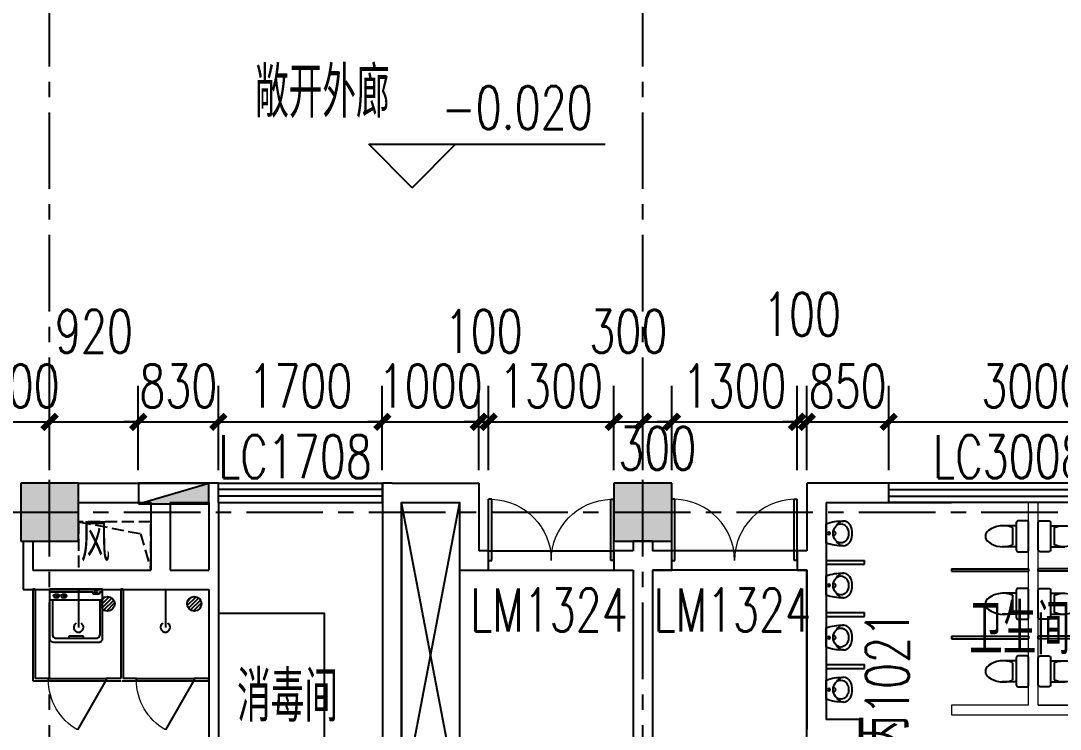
# Model space of a CAD drawing. Header units: millimetres. Extents: x -1048436 to -185795, y -983427 to 400387.
# Drawn here: x -711211 to -700435, y -494144 to -486801 of the extents above; entities that cross this region are included whole.
import ezdxf

# ---------------------------------------------------------------- set-up
doc = ezdxf.new("R2010")
doc.units = ezdxf.units.MM
doc.header["$LTSCALE"] = 500
doc.linetypes.add('DASH', pattern=[0.35, 0.25, -0.1])
doc.linetypes.add('一层轴网$0$CENTER', pattern=[50.8, 31.75, -6.35, 6.35, -6.35])
for name, color, linetype in [('COLUMN', 254, 'Continuous'), ('FUR', 55, 'Continuous'), ('P-消火栓-VPIPE', 1, 'Continuous'), ('PUB_DIM', 3, 'Continuous'), ('PUB_HATCH', 8, 'Continuous'), ('WINDOW', 4, 'Continuous'), ('WINDOW_TEXT', 7, 'Continuous'), ('一层轴网$0$建-轴线', 1, '一层轴网$0$CENTER'), ('建-墙', 254, 'Continuous'), ('建-墙-卫生间隔断', 220, 'Continuous'), ('建-文字', 4, 'Continuous'), ('建-洁具', 55, 'Continuous'), ('建-符号', 13, 'Continuous'), ('建-符号-门编号', 13, 'Continuous'), ('建-门', 8, 'Continuous'), ('建-门扇', 32, 'Continuous'), ('建筑-洞口', 3, 'Continuous'), ('景-平面-绿化填充', 56, 'Continuous')]:
    doc.layers.add(name, color=color, linetype=linetype)
doc.layers.add('建-墙体', color=8, linetype='Continuous', lineweight=13)
doc.layers.add('建-非打-01', color=6, linetype='Continuous', plot=False)
doc.styles.add('_TCH_DIM', font='SIMPLEX', dxfattribs={"bigfont": 'GBCBIG'})
doc.styles.add('_TCH_DIM_T3', font='SIMPLEX', dxfattribs={"width": 0.705882, "bigfont": 'GBCBIG'})
doc.styles.add('_TCH_WINDOW', font='SIMPLEX', dxfattribs={"height": 3.5, "bigfont": 'GBCBIG'})
doc.styles.add('XD2008', font='xd-hzs.shx', dxfattribs={"width": 0.7, "bigfont": 'xd-hztxt.shx'})
doc.styles.add('建初03-3F平面$0$A1-1标准层单元$0$DIM_FONT', font='SIMPLEX.shx', dxfattribs={"width": 0.8})
doc.styles.add('房间名称', font='xd-hzs.shx', dxfattribs={"width": 0.8, "bigfont": 'xd-hztxt.shx'})
doc.dimstyles.new('_TCH_ARCH&&150', dxfattribs={"dimtxt": 446.25, "dimasz": 150, "dimexe": 375, "dimexo": 450, "dimgap": 150, "dimtad": 1, "dimdec": 0, "dimzin": 0, "dimdsep": 46, "dimtxsty": '_TCH_DIM_T3', "dimblk": 'ARCHTICK', "dimcen": 0.09, "dimclrt": 7, "dimazin": 2, "dimtfac": 1, "dimtdec": 0, "dimtix": 1, "dimtmove": 2, "dimatfit": 3, "dimldrblk": 'ARCHTICK', "dimfxl": 1, "dimtolj": 1, "dimtzin": 0, "dimarcsym": 0})

# ---------------------------------------------------------------- blocks, each defined once
blk = doc.blocks.new('fdhgh')
at = {"layer": '景-平面-绿化填充'}
h = blk.add_hatch(dxfattribs=at)
h.set_pattern_fill('GRASS', color=256, scale=500, style=0)
h.set_pattern_definition([(90, (-26937.1, -803185.1), (-997.7955, 997.7955), [264.5807, -1731.0102]), (45, (-26937.1, -803185.1), (-997.7962, 997.7962), [264.5807, -1146.5161]), (135, (-26937.1, -803185.1), (-997.7962, -997.7962), [264.5807, -1146.5161])])
edge = h.paths.add_edge_path()
edge.add_line((-1391918, -533384), (-1391918, -500074))
edge.add_line((-1391918, -500074), (-1392920, -492192))
edge.add_line((-1392920, -492192), (-1460021, -492192))
edge.add_line((-1460021, -492192), (-1460021, -494283))
edge.add_arc((-1458021, -494283), 2000, 180, 270)
edge.add_line((-1458021, -496283), (-1434821, -496283))
edge.add_line((-1434821, -496283), (-1434821, -501283))
edge.add_line((-1434821, -501283), (-1452821, -501283))
edge.add_line((-1452821, -501283), (-1452821, -499283))
edge.add_line((-1452821, -499283), (-1458021, -499283))
edge.add_arc((-1458021, -501283), 2000, 90, 180)
edge.add_line((-1460021, -501283), (-1460021, -502283))
edge.add_line((-1460021, -502283), (-1406458, -502283))
edge.add_line((-1406458, -502283), (-1405476, -509988))
edge.add_line((-1405476, -509988), (-1405271, -509962))
edge.add_arc((-1405406, -508971), 1000, 277.7235, 360)
edge.add_line((-1404406, -508971), (-1404666, -506861))
edge.add_line((-1404666, -506861), (-1395440, -505688))
edge.add_line((-1395440, -505688), (-1393762, -518881))
edge.add_line((-1393762, -518881), (-1399615, -519626))
edge.add_arc((-1399489, -520618), 1000, 97.2475, 187.2475)
edge.add_line((-1400481, -520744), (-1400418, -521240))
edge.add_line((-1400418, -521240), (-1393573, -520369))
edge.add_line((-1393573, -520369), (-1391918, -533384))
edge = h.paths.add_edge_path()
edge.add_line((-1460644, -592730), (-1436235, -592730))
edge.add_line((-1436235, -592730), (-1436235, -590271))
edge.add_line((-1436235, -590271), (-1440973, -590271))
edge.add_line((-1440973, -590271), (-1440973, -582660))
edge.add_line((-1440973, -582660), (-1449771, -582659))
edge.add_line((-1449771, -582659), (-1449771, -583259))
edge.add_line((-1449771, -583259), (-1463873, -583259))
edge.add_line((-1463873, -583259), (-1463873, -584960))
edge.add_line((-1463873, -584960), (-1474580, -584960))
edge.add_line((-1474580, -584960), (-1476321, -583426))
edge.add_line((-1476321, -583426), (-1476321, -574192))
edge.add_line((-1476321, -574192), (-1481371, -574192))
edge.add_line((-1481371, -574192), (-1481371, -577350))
edge.add_arc((-1472371, -577350), 9000, 180, 247.0886)
edge.add_line((-1475875, -585640), (-1464599, -590406))
edge.add_arc((-1467358, -599627), 9626, 45.7713, 73.3481, ccw=False)
blk = doc.blocks.new('一层轴网')
at = {"layer": '一层轴网$0$建-轴线', "ltscale": 0.05}
blk.add_line((-2500, 13200), (77110, 13200), dxfattribs=at)
for points in [[(42450, -2500), (42450, 29500)], [(48600, -2500), (48600, 29500)]]:
    blk.add_lwpolyline(points, dxfattribs=at)
blk = doc.blocks.new('_LV10')
blk.add_line((0, -37), (0, -432))
blk.add_arc((0, -432), 50, 121.0332, 58.9668)
blk = doc.blocks.new('sdgfgd')
at = {"layer": '建筑-洞口', "linetype": 'DASH'}
for points in [[(-710613, -491994), (-710613, -492494), (-709863, -492494), (-709863, -491994), (-710613, -491994)], [(-710612, -491994), (-709971, -492117), (-709863, -492494)]]:
    blk.add_lwpolyline(points, dxfattribs=at)
blk = doc.blocks.new('建初03-3F平面$0$坐便')
at = {"layer": '建-洁具'}
for p, q in [((-200, 170), (-430, 170)), ((-200, 220), (-200, -220)), ((-30, 250), (-170, 250)), ((0, -220), (0, 220)), ((-260, 140), (-260, -140)), ((-200, -170), (-430, -170)), ((-170, -250), (-30, -250))]:
    blk.add_line(p, q, dxfattribs=at)
for centre, radius, start, end in [((-413, -227), 398, 67.4505, 126.6381), ((-170, 220), 30, 90, 180), ((-30, 220), 30, 0, 90), ((-590, 0), 110, 123.4509, 236.5491), ((-413, 227), 398, 233.3619, 292.5495), ((-170, -220), 30, 180, 270), ((-30, -220), 30, 270, 0)]:
    blk.add_arc(centre, radius, start, end, dxfattribs=at)
at = {"layer": '建-洁具', "style": '建初03-3F平面$0$A1-1标准层单元$0$DIM_FONT', "text_generation_flag": 4, "width": 0.8, "flags": 9}
for tag in ['YSIZE', 'XSIZE']:
    blk.add_attdef(tag, (0, 0), '', height=0.5, rotation=270, dxfattribs=at)
blk = doc.blocks.new('小便池')
at = {"layer": '建-洁具'}
blk.add_line((0, -125), (0, 125), dxfattribs=at)
blk.add_circle((-37, 0), 15, dxfattribs=at)
for centre, radius, start, end in [((-197, -404), 564, 69.5187, 92.7869), ((-91, 0), 30, 95.7585, 264.2415), ((-197, 404), 564, 267.2131, 290.4813)]:
    blk.add_arc(centre, radius, start, end, dxfattribs=at)
at = {"layer": '建-洁具', "extrusion": (3.76771e-27, 3.22175e-17, -1)}
for centre, major_axis, ratio, start_param, end_param in [((-225, 0), (0, -160), 0.719619, -0.870503, 4.012096), ((-192, 0), (0, 123), 0.820256, 4.712389, 10.995574)]:
    blk.add_ellipse(centre, major_axis=major_axis, ratio=ratio, start_param=start_param, end_param=end_param, dxfattribs=at)
blk = doc.blocks.new('$lvtry$00000173')
at = {"color": 0}
for p, q in [((-11, -125), (-16, -50)), ((12, -125), (16, -50)), ((2, -177), (2, -260)), ((-35, -219), (40, -219))]:
    blk.add_line(p, q, dxfattribs=at)
for centre, radius in [((-69, -62), 20.6), ((-69, -62), 15.6), ((0, -50), 15.8), ((72, -62), 20.6), ((72, -62), 15.6), ((2, -219), 23.4)]:
    blk.add_circle(centre, radius, dxfattribs=at)
blk.add_arc((1, -117), 13.9, 215.486, 324.514, dxfattribs=at)
blk.add_ellipse((2, -219), major_axis=(-259, 0), ratio=0.848663, dxfattribs=at)
for start_param, end_param in [(4.764585, 5.931457), (3.493317, 4.671733)]:
    blk.add_ellipse((2, -215), major_axis=(-259, 0), ratio=0.459125, start_param=start_param, end_param=end_param, dxfattribs=at)
for points, knots in [([(-247, -219, 0), (-247, -226, 0), (-247, -233, 0), (-245, -253, 0), (-242, -264, 0), (-234, -288, 0), (-229, -299, 0), (-216, -321, 0), (-209, -331, 0), (-192, -351, 0), (-183, -360, 0), (-162, -377, 0), (-151, -385, 0), (-127, -399, 0), (-115, -405, 0), (-88, -415, 0), (-75, -419, 0), (-47, -425, 0), (-32, -427, 0), (-4, -429, 0), (11, -429, 0), (40, -426, 0), (54, -424, 0), (82, -418, 0), (96, -413, 0), (122, -403, 0), (134, -397, 0), (158, -383, 0), (169, -375, 0), (189, -357, 0), (198, -348, 0), (215, -328, 0), (222, -318, 0), (234, -296, 0), (239, -284, 0), (246, -261, 0), (248, -249, 0), (251, -225, 0), (251, -213, 0), (249, -189, 0), (246, -177, 0), (239, -154, 0), (234, -143, 0), (222, -121, 0), (215, -110, 0), (199, -90, 0), (190, -81, 0), (170, -63, 0), (159, -55, 0), (135, -41, 0), (123, -35, 0), (97, -24, 0), (83, -20, 0), (55, -13, 0), (41, -11, 0), (12, -9, 0), (-3, -9, 0), (-31, -10, 0), (-46, -12, 0), (-74, -18, 0), (-87, -22, 0), (-114, -32, 0), (-126, -38, 0), (-150, -52, 0), (-162, -60, 0), (-182, -77, 0), (-192, -86, 0), (-209, -106, 0), (-216, -116, 0), (-228, -138, 0), (-234, -149, 0), (-242, -172, 0), (-244, -184, 0), (-247, -204, 0), (-247, -211, 0), (-247, -219, 0)], [0, 0, 0, 0, 0.105369, 0.105369, 0.278747, 0.278747, 0.452125, 0.452125, 0.625504, 0.625504, 0.798882, 0.798882, 0.97226, 0.97226, 1.145639, 1.145639, 1.319017, 1.319017, 1.492395, 1.492395, 1.665774, 1.665774, 1.839152, 1.839152, 2.01253, 2.01253, 2.185909, 2.185909, 2.359287, 2.359287, 2.532665, 2.532665, 2.706044, 2.706044, 2.879422, 2.879422, 3.0528, 3.0528, 3.226179, 3.226179, 3.399557, 3.399557, 3.572935, 3.572935, 3.746313, 3.746313, 3.919692, 3.919692, 4.09307, 4.09307, 4.266448, 4.266448, 4.439827, 4.439827, 4.613205, 4.613205, 4.786583, 4.786583, 4.959962, 4.959962, 5.13334, 5.13334, 5.306718, 5.306718, 5.480097, 5.480097, 5.653475, 5.653475, 5.826853, 5.826853, 6.000232, 6.000232, 6.17361, 6.17361, 6.283185, 6.283185, 6.283185, 6.283185]), ([(-184, -131, 0), (-185, -133, 0), (-186, -135, 0), (-191, -143, 0), (-195, -149, 0), (-201, -161, 0), (-203, -168, 0), (-207, -180, 0), (-209, -187, 0), (-211, -199, 0), (-212, -205, 0), (-212, -214, 0), (-212, -216, 0), (-212, -219, 0), (-212, -225, 0), (-212, -232, 0), (-210, -246, 0), (-208, -254, 0), (-204, -266, 0), (-202, -272, 0), (-198, -281, 0), (-196, -286, 0), (-189, -298, 0), (-185, -304, 0), (-176, -316, 0), (-171, -322, 0), (-161, -332, 0), (-156, -337, 0), (-143, -347, 0), (-135, -353, 0), (-121, -362, 0), (-116, -365, 0), (-105, -370, 0), (-100, -373, 0), (-88, -378, 0), (-82, -380, 0), (-69, -384, 0), (-63, -386, 0), (-47, -389, 0), (-38, -391, 0), (-21, -393, 0), (-12, -393, 0), (7, -394, 0), (16, -393, 0), (34, -392, 0), (43, -390, 0), (59, -387, 0), (67, -385, 0), (83, -380, 0), (91, -378, 0), (106, -372, 0), (113, -368, 0), (127, -361, 0), (133, -357, 0), (146, -348, 0), (152, -343, 0), (163, -333, 0), (169, -328, 0), (178, -317, 0), (183, -312, 0), (190, -301, 0), (194, -296, 0), (200, -284, 0), (204, -277, 0), (209, -264, 0), (210, -258, 0), (213, -246, 0), (214, -241, 0), (216, -227, 0), (216, -219, 0), (215, -206, 0), (214, -200, 0), (213, -189, 0), (211, -183, 0), (206, -167, 0), (202, -156, 0), (193, -141, 0), (190, -136, 0), (187, -131, 0)], [5.740897, 5.740897, 5.740897, 5.740897, 5.780874, 5.780874, 5.896829, 5.896829, 6.012784, 6.012784, 6.128739, 6.128739, 6.240697, 6.240697, 6.283185, 6.283185, 6.283185, 6.399826, 6.399826, 6.5409, 6.5409, 6.634, 6.634, 6.7271, 6.7271, 6.852188, 6.852188, 6.977276, 6.977276, 7.077377, 7.077377, 7.229977, 7.229977, 7.317389, 7.317389, 7.404801, 7.404801, 7.497094, 7.497094, 7.589386, 7.589386, 7.712334, 7.712334, 7.835281, 7.835281, 7.958228, 7.958228, 8.081175, 8.081175, 8.194983, 8.194983, 8.30879, 8.30879, 8.422598, 8.422598, 8.537599, 8.537599, 8.6526, 8.6526, 8.767602, 8.767602, 8.884432, 8.884432, 8.982435, 8.982435, 9.119467, 9.119467, 9.224191, 9.224191, 9.328914, 9.328914, 9.470087, 9.470087, 9.571187, 9.571187, 9.672288, 9.672288, 9.874489, 9.874489, 9.967059, 9.967059, 9.967059, 9.967059])]:
    blk.add_open_spline(points, degree=3, knots=knots, dxfattribs=at)
for p in [(1, -50), (2, -219)]:
    blk.add_point(p, dxfattribs=at)
blk = doc.blocks.new('$lvtry$00000191')
at = {"color": 0}
blk.add_wipeout([(300, -500), (300, 0), (-300, 0), (-300, -500)], dxfattribs=at)
for p, q in [((-250, -50), (-39, -219)), ((39, -219), (250, -50)), ((-250, -450), (-39, -281)), ((39, -281), (250, -450))]:
    blk.add_line(p, q, dxfattribs=at)
for points in [[(300, -500), (300, 0), (-300, 0), (-300, -500)], [(250, -450), (250, -50), (-250, -50), (-250, -450)]]:
    blk.add_lwpolyline(points, close=True, dxfattribs=at)
blk.add_circle((0, -250), 50, dxfattribs=at)
for p in [(0, -50), (0, -250)]:
    blk.add_point(p, dxfattribs=at)
blk = doc.blocks.new('$TCHSYS$APDOOR2D')
blk.add_line((0.5, 0), (0, 0.866))
at = {"lineweight": 13}
blk.add_arc((0.5, 0), 1, 120, 180, dxfattribs=at)
blk = doc.blocks.new('$plan$00003075')
at = {"layer": 'FUR'}
for p, q in [((275, 0), (-275, 0)), ((-275, 0), (-275, -511)), ((275, -511), (275, 0)), ((-275, -28), (175, -28)), ((-234, -73), (-234, -64)), ((-208, -59), (-208, -89)), ((-200, -65), (-208, -65)), ((-200, -89), (-208, -89)), ((-200, -59), (-200, -89)), ((-175, -73), (-175, -64)), ((-157, -73), (-157, -64)), ((-132, -59), (-132, -89)), ((-124, -65), (-132, -65)), ((-124, -89), (-132, -89)), ((-124, -59), (-124, -89)), ((-98, -73), (-98, -64)), ((175, -51), (175, -27)), ((241, -51), (175, -51)), ((241, -27), (241, -51)), ((241, -28), (275, -28)), ((275, -113), (-275, -113)), ((-245, -112), (-245, -476)), ((245, -112), (245, -476)), ((-213, -507), (213, -507)), ((77, -486), (-77, -486)), ((-77, -486), (-77, -507)), ((77, -507), (77, -486)), ((-235, -550), (235, -550))]:
    blk.add_line(p, q, dxfattribs=at)
for centre, major_axis, ratio, start_param, end_param in [((-204, -73), (29.4, 0), 0.475609, -1.428803, 4.570158), ((-230, -64), (3.33, 0), 0.977559, 2.248086, 3.141593), ((-204, -73), (34.5, 0), 0.559967, 0.610797, 2.52266), ((-178, -64), (-3.33, 0), 0.977559, 3.141593, 4.026652), ((-128, -73), (-29.4, 0), 0.475609, 1.71279, 7.71175), ((-154, -64), (3.33, 0), 0.977559, 2.248086, 3.141593), ((-128, -73), (-34.5, 0), 0.559967, 3.752389, 5.664253), ((-102, -64), (-3.33, 0), 0.977559, 3.141593, 4.026652), ((206, -27), (-13.9, 0), 0.977559, 3.141593, 9.424778), ((-235, -511), (-39.9, 0), 0.977559, 0, 1.570796), ((-213, -476), (-31.9, 0), 0.977559, 0, 1.570796), ((213, -476), (31.9, 0), 0.977559, 4.712389, 6.283185), ((235, -511), (-39.9, 0), 0.977559, 1.570796, 3.141593)]:
    blk.add_ellipse(centre, major_axis=major_axis, ratio=ratio, start_param=start_param, end_param=end_param, dxfattribs=at)
blk = doc.blocks.new('A$C19C77722')
at = {"layer": '建-洁具'}
h = blk.add_hatch(dxfattribs=at)
h.set_pattern_fill('LINE', color=256, scale=30, angle=45)
h.set_pattern_definition([(45, (-30888.453, -11662.062), (-20.205576, 20.205576), [])])
edge = h.paths.add_edge_path()
edge.add_arc((4850, -1050), 75, 0, 360)
h = blk.add_hatch(dxfattribs=at)
h.set_pattern_fill('LINE', color=256, scale=30, angle=45)
h.set_pattern_definition([(45, (-29988.453, -11662.062), (-20.205576, 20.205576), [])])
edge = h.paths.add_edge_path()
edge.add_arc((5750, -1050), 75, 0, 360)
h = blk.add_hatch(dxfattribs=at)
h.set_pattern_fill('LINE', color=256, scale=30, angle=45)
h.set_pattern_definition([(45, (-35038.453, -14012.062), (-20.205576, 20.205576), [])])
edge = h.paths.add_edge_path()
edge.add_arc((700, -3400), 75, 0, 360)
at = {"layer": '建-墙-卫生间隔断'}
for p, q in [((1300, -687), (2100, -687)), ((1300, -687), (1300, -712)), ((1300, -712), (2100, -712)), ((2100, -687), (2100, -712)), ((3000, -687), (2200, -687)), ((2200, -712), (2200, -687)), ((3000, -712), (2200, -712)), ((3000, -712), (3000, -687)), ((4075, -900), (4075, -1850)), ((4100, -900), (4075, -900)), ((4100, -900), (4100, -1825)), ((4988, -900), (4988, -1825)), ((5013, -900), (4988, -900)), ((5013, -900), (5013, -1825)), ((1300, -1387), (2100, -1387)), ((1300, -1387), (1300, -1412)), ((2100, -1387), (2100, -1412)), ((3000, -1387), (2200, -1387)), ((2200, -1412), (2200, -1387)), ((3000, -1412), (3000, -1387)), ((1300, -1412), (2100, -1412)), ((3000, -1412), (2200, -1412)), ((4238, -1825), (4100, -1825)), ((4238, -1850), (4238, -1825)), ((4988, -1825), (4838, -1825)), ((4838, -1825), (4838, -1850)), ((5150, -1825), (5013, -1825)), ((5150, -1850), (5150, -1825)), ((5900, -1825), (5750, -1825)), ((5750, -1825), (5750, -1850)), ((5900, -1850), (5900, -1825)), ((4075, -1850), (4238, -1850)), ((4838, -1850), (4988, -1850)), ((5000, -1850), (5150, -1850)), ((5750, -1850), (5900, -1850))]:
    blk.add_line(p, q, dxfattribs=at)
at = {"layer": '建-墙体'}
for p, q in [((2100, -2100, 0), (2100, 0)), ((2200, -2100, 0), (2200, 0)), ((2100, -2100, 0), (1300, -2100, 0)), ((2100, -2100, 0), (1300, -2100, 0)), ((1300, -2100, 0), (1300, -2200, 0)), ((2200, -2100, 0), (3000, -2100, 0)), ((3000, -2100, 0), (2200, -2100, 0)), ((3000, -2200, 0), (3000, -2100, 0)), ((1300, -2200, 0), (3000, -2200, 0))]:
    blk.add_line(p, q, dxfattribs=at)
at = {"layer": '建-洁具'}
for p, q in [((0, -600, 0), (400, -600, 0)), ((0, -640, 0), (400, -640, 0)), ((400, -640, 0), (400, -600, 0)), ((0, -1140, 0), (400, -1140, 0)), ((0, -1180, 0), (400, -1180, 0)), ((400, -1180, 0), (400, -1140, 0)), ((0, -1680, 0), (400, -1680, 0)), ((0, -1720, 0), (400, -1720, 0)), ((400, -1720, 0), (400, -1680, 0)), ((4238, -1825), (4838, -1825)), ((5150, -1825), (5750, -1825)), ((4238, -1850), (4838, -1850)), ((5150, -1850), (5750, -1850)), ((1700, -3460), (1700, -3550)), ((2250, -3460), (2250, -3550)), ((2800, -3460), (2800, -3550)), ((3350, -3460), (3350, -3550)), ((3900, -3460), (3900, -3550)), ((4450, -3460), (4450, -3550))]:
    blk.add_line(p, q, dxfattribs=at)
for points in [[(8500, 0), (8500, -3150), (7900, -3150), (7900, 0), (8500, 0), (7900, -3150), (8500, -3150), (7900, 0)], [(7700, -3551), (7100, -3551), (7100, -1150), (6000, -1150)], [(1700, -3550), (1400, -3550), (1400, -3150), (4750, -3150), (4750, -3550), (4450, -3550)], [(1700, -3550), (1450, -3550), (1450, -3200), (4700, -3200), (4700, -3550), (4450, -3550)]]:
    blk.add_lwpolyline(points, dxfattribs=at)
for centre, radius in [((4850, -1050), 75), ((5750, -1050), 75), ((700, -3400), 75), ((1700, -3442), 17.5), ((2250, -3442), 17.5), ((2800, -3442), 17.5), ((3350, -3442), 17.5), ((3900, -3442), 17.5), ((4450, -3442), 17.5)]:
    blk.add_circle(centre, radius, dxfattribs=at)
blk.add_blockref('$plan$00003075', (4525, -899))
at = {"layer": '建-墙-卫生间隔断', "xscale": -600, "yscale": 600, "zscale": 25, "rotation": 180.0000000018679}
for p in [(4538, -1838), (5450, -1838)]:
    blk.add_blockref('$TCHSYS$APDOOR2D', p, dxfattribs=at)
at = {"layer": '建-洁具', "extrusion": (8.76526e-14, 2.98563e-12, -1), "xscale": 0.7999999999883585, "yscale": 0.7999999999883585, "zscale": -0.7999999999883585}
for p in [(0, -320), (0, -860), (0, -1400), (0, -1940)]:
    blk.add_blockref('小便池', p, dxfattribs=at)
at = {"layer": '建-洁具', "extrusion": (1.54743e-26, 2.95642e-12, -1), "xscale": -0.6400000000139698, "yscale": 0.6400000000139698, "zscale": -0.6400000000139698}
for p in [(-2100, -350, 0), (-2100, -1050, 0), (-2100, -1750, 0)]:
    blk.add_blockref('建初03-3F平面$0$坐便', p, dxfattribs=at)
at = {"layer": '建-洁具', "extrusion": (-1.54743e-26, 2.95642e-12, -1), "xscale": 0.6400000000139698, "yscale": 0.6400000000139698, "zscale": -0.6400000000139698}
for p in [(-2200, -350, 0), (-2200, -1050, 0), (-2200, -1750, 0)]:
    blk.add_blockref('建初03-3F平面$0$坐便', p, dxfattribs=at)
at = {"layer": '建-洁具'}
blk.add_blockref('_LV10', (5450, -863, 0), dxfattribs=at)
at = {"layer": '建-洁具', "xscale": -0.9999999999999999, "rotation": 270.0096483672342}
blk.add_blockref('$lvtry$00000173', (7680, -3002), dxfattribs=at)
at = {"layer": '建-洁具', "yscale": -1, "rotation": 359.9999999999999}
blk.add_blockref('$lvtry$00000191', (1100, -3550), dxfattribs=at)
blk = doc.blocks.new('PA-X单栓')
blk.add_line((-161.6, 56.7), (325, 200))
blk.add_lwpolyline([(-161.6, 56.7), (325, 56.7), (325, 200), (-161.6, 200)], close=True)
blk.add_solid([(325, 56.7), (325, 200), (-161.6, 56.7)])
blk = doc.blocks.new('消防栓')
at = {"layer": 'P-消火栓-VPIPE', "linetype": 'ByBlock', "xscale": 1.5, "yscale": 1.5, "zscale": 1.5, "rotation": 270}
blk.add_blockref('PA-X单栓', (-747463, -432860), dxfattribs=at)
blk = doc.blocks.new('asdff')
at = {"rotation": 90}
blk.add_blockref('消防栓', (-1142610, 255569), dxfattribs=at)
blk = doc.blocks.new('_ArchTick')
at = {"color": 0, "linetype": 'ByBlock', "const_width": 0.4}
blk.add_lwpolyline([(-0.5, -0.5), (0.5, 0.5)], dxfattribs=at)
blk = doc.blocks.new('*D1765')
at = {"layer": 'Defpoints', "color": 0, "transparency": 16777216}
for p in [(-710913, -490958), (-711513, -491909), (-710913, -491909)]:
    blk.add_point(p, dxfattribs=at)
at = {"layer": 'PUB_DIM', "color": 0, "lineweight": -2, "transparency": 16777216}
for p, q in [((-711513, -491459), (-711513, -490583)), ((-710913, -491459), (-710913, -490583)), ((-711513, -490958), (-711663, -490958)), ((-711513, -490958), (-710913, -490958)), ((-710913, -490958), (-710763, -490958))]:
    blk.add_line(p, q, dxfattribs=at)
at = {"layer": 'PUB_DIM', "color": 0, "lineweight": -2, "transparency": 16777216, "xscale": 150, "yscale": 150, "zscale": 150}
blk.add_blockref('_ArchTick', (-711513, -490958), dxfattribs=at)
at = {"layer": 'PUB_DIM', "color": 0, "lineweight": -2, "transparency": 16777216, "xscale": 150, "yscale": 150, "zscale": 150, "rotation": 180}
blk.add_blockref('_ArchTick', (-710913, -490958), dxfattribs=at)
at = {"layer": 'PUB_DIM', "color": 7, "transparency": 16777216, "insert": (-711213, -490585), "char_height": 446.2, "attachment_point": 5, "style": '_TCH_DIM_T3'}
blk.add_mtext('\\A1;600', dxfattribs=at)
blk = doc.blocks.new('*D1766')
at = {"layer": 'Defpoints', "color": 0, "transparency": 16777216}
for p in [(-709993, -490958), (-710913, -491909), (-709993, -491909)]:
    blk.add_point(p, dxfattribs=at)
at = {"layer": 'PUB_DIM', "color": 0, "lineweight": -2, "transparency": 16777216}
for p, q in [((-710913, -491459), (-710913, -490583)), ((-709993, -491459), (-709993, -490583)), ((-710913, -490958), (-709993, -490958))]:
    blk.add_line(p, q, dxfattribs=at)
at = {"layer": 'PUB_DIM', "color": 0, "lineweight": -2, "transparency": 16777216, "xscale": 150, "yscale": 150, "zscale": 150, "rotation": 180}
blk.add_blockref('_ArchTick', (-710913, -490958), dxfattribs=at)
at = {"layer": 'PUB_DIM', "color": 0, "lineweight": -2, "transparency": 16777216, "xscale": 150, "yscale": 150, "zscale": 150}
blk.add_blockref('_ArchTick', (-709993, -490958), dxfattribs=at)
at = {"layer": 'PUB_DIM', "color": 7, "transparency": 16777216, "insert": (-710453, -490021), "char_height": 446.2, "attachment_point": 5, "style": '_TCH_DIM_T3'}
blk.add_mtext('\\A1;920', dxfattribs=at)
blk = doc.blocks.new('*D1767')
at = {"layer": 'Defpoints', "color": 0, "transparency": 16777216}
for p in [(-709163, -490958), (-709993, -491909), (-709163, -491909)]:
    blk.add_point(p, dxfattribs=at)
at = {"layer": 'PUB_DIM', "color": 0, "lineweight": -2, "transparency": 16777216}
for p, q in [((-709993, -491459), (-709993, -490583)), ((-709163, -491459), (-709163, -490583)), ((-709993, -490958), (-710143, -490958)), ((-709993, -490958), (-709163, -490958)), ((-709163, -490958), (-709013, -490958))]:
    blk.add_line(p, q, dxfattribs=at)
at = {"layer": 'PUB_DIM', "color": 0, "lineweight": -2, "transparency": 16777216, "xscale": 150, "yscale": 150, "zscale": 150}
blk.add_blockref('_ArchTick', (-709993, -490958), dxfattribs=at)
at = {"layer": 'PUB_DIM', "color": 0, "lineweight": -2, "transparency": 16777216, "xscale": 150, "yscale": 150, "zscale": 150, "rotation": 180}
blk.add_blockref('_ArchTick', (-709163, -490958), dxfattribs=at)
at = {"layer": 'PUB_DIM', "color": 7, "transparency": 16777216, "insert": (-709578, -490585), "char_height": 446.2, "attachment_point": 5, "style": '_TCH_DIM_T3'}
blk.add_mtext('\\A1;830', dxfattribs=at)
blk = doc.blocks.new('*D1768')
at = {"layer": 'Defpoints', "color": 0, "transparency": 16777216}
for p in [(-707463, -490958), (-709163, -491909), (-707463, -491909)]:
    blk.add_point(p, dxfattribs=at)
at = {"layer": 'PUB_DIM', "color": 0, "lineweight": -2, "transparency": 16777216}
for p, q in [((-709163, -491459), (-709163, -490583)), ((-707463, -491459), (-707463, -490583)), ((-709163, -490958), (-707463, -490958))]:
    blk.add_line(p, q, dxfattribs=at)
at = {"layer": 'PUB_DIM', "color": 0, "lineweight": -2, "transparency": 16777216, "xscale": 150, "yscale": 150, "zscale": 150, "rotation": 180}
blk.add_blockref('_ArchTick', (-709163, -490958), dxfattribs=at)
at = {"layer": 'PUB_DIM', "color": 0, "lineweight": -2, "transparency": 16777216, "xscale": 150, "yscale": 150, "zscale": 150}
blk.add_blockref('_ArchTick', (-707463, -490958), dxfattribs=at)
at = {"layer": 'PUB_DIM', "color": 7, "transparency": 16777216, "insert": (-708313, -490585), "char_height": 446.2, "attachment_point": 5, "style": '_TCH_DIM_T3'}
blk.add_mtext('\\A1;1700', dxfattribs=at)
blk = doc.blocks.new('*D1769')
at = {"layer": 'Defpoints', "color": 0, "transparency": 16777216}
for p in [(-706463, -490958), (-707463, -491909), (-706463, -491909)]:
    blk.add_point(p, dxfattribs=at)
at = {"layer": 'PUB_DIM', "color": 0, "lineweight": -2, "transparency": 16777216}
for p, q in [((-707463, -491459), (-707463, -490583)), ((-706463, -491459), (-706463, -490583)), ((-707463, -490958), (-707613, -490958)), ((-707463, -490958), (-706463, -490958)), ((-706463, -490958), (-706313, -490958))]:
    blk.add_line(p, q, dxfattribs=at)
at = {"layer": 'PUB_DIM', "color": 0, "lineweight": -2, "transparency": 16777216, "xscale": 150, "yscale": 150, "zscale": 150}
blk.add_blockref('_ArchTick', (-707463, -490958), dxfattribs=at)
at = {"layer": 'PUB_DIM', "color": 0, "lineweight": -2, "transparency": 16777216, "xscale": 150, "yscale": 150, "zscale": 150, "rotation": 180}
blk.add_blockref('_ArchTick', (-706463, -490958), dxfattribs=at)
at = {"layer": 'PUB_DIM', "color": 7, "transparency": 16777216, "insert": (-706963, -490585), "char_height": 446.2, "attachment_point": 5, "style": '_TCH_DIM_T3'}
blk.add_mtext('\\A1;1000', dxfattribs=at)
blk = doc.blocks.new('*D1770')
at = {"layer": 'Defpoints', "color": 0, "transparency": 16777216}
for p in [(-706363, -490958), (-706463, -491909), (-706363, -491909)]:
    blk.add_point(p, dxfattribs=at)
at = {"layer": 'PUB_DIM', "color": 0, "lineweight": -2, "transparency": 16777216}
for p, q in [((-706463, -491459), (-706463, -490583)), ((-706363, -491459), (-706363, -490583)), ((-706463, -490958), (-706613, -490958)), ((-706463, -490958), (-706363, -490958)), ((-706363, -490958), (-706213, -490958))]:
    blk.add_line(p, q, dxfattribs=at)
at = {"layer": 'PUB_DIM', "color": 0, "lineweight": -2, "transparency": 16777216, "xscale": 150, "yscale": 150, "zscale": 150}
blk.add_blockref('_ArchTick', (-706463, -490958), dxfattribs=at)
at = {"layer": 'PUB_DIM', "color": 0, "lineweight": -2, "transparency": 16777216, "xscale": 150, "yscale": 150, "zscale": 150, "rotation": 180}
blk.add_blockref('_ArchTick', (-706363, -490958), dxfattribs=at)
at = {"layer": 'PUB_DIM', "color": 7, "transparency": 16777216, "insert": (-706413, -490021), "char_height": 446.2, "attachment_point": 5, "style": '_TCH_DIM_T3'}
blk.add_mtext('\\A1;100', dxfattribs=at)
blk = doc.blocks.new('*D1771')
at = {"layer": 'Defpoints', "color": 0, "transparency": 16777216}
for p in [(-705063, -490958), (-706363, -491909), (-705063, -491909)]:
    blk.add_point(p, dxfattribs=at)
at = {"layer": 'PUB_DIM', "color": 0, "lineweight": -2, "transparency": 16777216}
for p, q in [((-706363, -491459), (-706363, -490583)), ((-705063, -491459), (-705063, -490583)), ((-706363, -490958), (-706513, -490958)), ((-706363, -490958), (-705063, -490958)), ((-705063, -490958), (-704913, -490958))]:
    blk.add_line(p, q, dxfattribs=at)
at = {"layer": 'PUB_DIM', "color": 0, "lineweight": -2, "transparency": 16777216, "xscale": 150, "yscale": 150, "zscale": 150}
blk.add_blockref('_ArchTick', (-706363, -490958), dxfattribs=at)
at = {"layer": 'PUB_DIM', "color": 0, "lineweight": -2, "transparency": 16777216, "xscale": 150, "yscale": 150, "zscale": 150, "rotation": 180}
blk.add_blockref('_ArchTick', (-705063, -490958), dxfattribs=at)
at = {"layer": 'PUB_DIM', "color": 7, "transparency": 16777216, "insert": (-705713, -490585), "char_height": 446.2, "attachment_point": 5, "style": '_TCH_DIM_T3'}
blk.add_mtext('\\A1;1300', dxfattribs=at)
blk = doc.blocks.new('*D1772')
at = {"layer": 'Defpoints', "color": 0, "transparency": 16777216}
for p in [(-704763, -490958), (-705063, -491909), (-704763, -491909)]:
    blk.add_point(p, dxfattribs=at)
at = {"layer": 'PUB_DIM', "color": 0, "lineweight": -2, "transparency": 16777216}
for p, q in [((-705063, -491459), (-705063, -490583)), ((-704763, -491459), (-704763, -490583)), ((-705063, -490958), (-704763, -490958))]:
    blk.add_line(p, q, dxfattribs=at)
at = {"layer": 'PUB_DIM', "color": 0, "lineweight": -2, "transparency": 16777216, "xscale": 150, "yscale": 150, "zscale": 150, "rotation": 180}
blk.add_blockref('_ArchTick', (-705063, -490958), dxfattribs=at)
at = {"layer": 'PUB_DIM', "color": 0, "lineweight": -2, "transparency": 16777216, "xscale": 150, "yscale": 150, "zscale": 150}
blk.add_blockref('_ArchTick', (-704763, -490958), dxfattribs=at)
at = {"layer": 'PUB_DIM', "color": 7, "transparency": 16777216, "insert": (-704913, -490021), "char_height": 446.2, "attachment_point": 5, "style": '_TCH_DIM_T3'}
blk.add_mtext('\\A1;300', dxfattribs=at)
blk = doc.blocks.new('*D1773')
at = {"layer": 'Defpoints', "color": 0, "transparency": 16777216}
for p in [(-704462, -490958), (-704763, -491909), (-704462, -491909)]:
    blk.add_point(p, dxfattribs=at)
at = {"layer": 'PUB_DIM', "color": 0, "lineweight": -2, "transparency": 16777216}
for p, q in [((-704763, -491459), (-704763, -490583)), ((-704462, -491459), (-704462, -490583)), ((-704763, -490958), (-704462, -490958))]:
    blk.add_line(p, q, dxfattribs=at)
at = {"layer": 'PUB_DIM', "color": 0, "lineweight": -2, "transparency": 16777216, "xscale": 150, "yscale": 150, "zscale": 150, "rotation": 180}
blk.add_blockref('_ArchTick', (-704763, -490958), dxfattribs=at)
at = {"layer": 'PUB_DIM', "color": 0, "lineweight": -2, "transparency": 16777216, "xscale": 150, "yscale": 150, "zscale": 150}
blk.add_blockref('_ArchTick', (-704462, -490958), dxfattribs=at)
at = {"layer": 'PUB_DIM', "color": 7, "transparency": 16777216, "insert": (-704613, -491233), "char_height": 446.2, "attachment_point": 5, "style": '_TCH_DIM_T3'}
blk.add_mtext('\\A1;300', dxfattribs=at)
blk = doc.blocks.new('*D1774')
at = {"layer": 'Defpoints', "color": 0, "transparency": 16777216}
for p in [(-703162, -490958), (-704462, -491909), (-703162, -491909)]:
    blk.add_point(p, dxfattribs=at)
at = {"layer": 'PUB_DIM', "color": 0, "lineweight": -2, "transparency": 16777216}
for p, q in [((-704462, -491459), (-704462, -490583)), ((-703162, -491459), (-703162, -490583)), ((-704462, -490958), (-704612, -490958)), ((-704462, -490958), (-703162, -490958)), ((-703162, -490958), (-703012, -490958))]:
    blk.add_line(p, q, dxfattribs=at)
at = {"layer": 'PUB_DIM', "color": 0, "lineweight": -2, "transparency": 16777216, "xscale": 150, "yscale": 150, "zscale": 150}
blk.add_blockref('_ArchTick', (-704462, -490958), dxfattribs=at)
at = {"layer": 'PUB_DIM', "color": 0, "lineweight": -2, "transparency": 16777216, "xscale": 150, "yscale": 150, "zscale": 150, "rotation": 180}
blk.add_blockref('_ArchTick', (-703162, -490958), dxfattribs=at)
at = {"layer": 'PUB_DIM', "color": 7, "transparency": 16777216, "insert": (-703812, -490585), "char_height": 446.2, "attachment_point": 5, "style": '_TCH_DIM_T3'}
blk.add_mtext('\\A1;1300', dxfattribs=at)
blk = doc.blocks.new('*D1775')
at = {"layer": 'Defpoints', "color": 0, "transparency": 16777216}
for p in [(-703063, -490958), (-703162, -491909), (-703063, -491909)]:
    blk.add_point(p, dxfattribs=at)
at = {"layer": 'PUB_DIM', "color": 0, "lineweight": -2, "transparency": 16777216}
for p, q in [((-703162, -491459), (-703162, -490583)), ((-703063, -491459), (-703063, -490583)), ((-703162, -490958), (-703312, -490958)), ((-703162, -490958), (-703063, -490958)), ((-703063, -490958), (-702913, -490958))]:
    blk.add_line(p, q, dxfattribs=at)
at = {"layer": 'PUB_DIM', "color": 0, "lineweight": -2, "transparency": 16777216, "xscale": 150, "yscale": 150, "zscale": 150}
blk.add_blockref('_ArchTick', (-703162, -490958), dxfattribs=at)
at = {"layer": 'PUB_DIM', "color": 0, "lineweight": -2, "transparency": 16777216, "xscale": 150, "yscale": 150, "zscale": 150, "rotation": 180}
blk.add_blockref('_ArchTick', (-703063, -490958), dxfattribs=at)
at = {"layer": 'PUB_DIM', "color": 7, "transparency": 16777216, "insert": (-703112, -489842), "char_height": 446.2, "attachment_point": 5, "style": '_TCH_DIM_T3'}
blk.add_mtext('\\A1;100', dxfattribs=at)
blk = doc.blocks.new('*D1776')
at = {"layer": 'Defpoints', "color": 0, "transparency": 16777216}
for p in [(-702213, -490958), (-703063, -491909), (-702213, -491909)]:
    blk.add_point(p, dxfattribs=at)
at = {"layer": 'PUB_DIM', "color": 0, "lineweight": -2, "transparency": 16777216}
for p, q in [((-703063, -491459), (-703063, -490583)), ((-702213, -491459), (-702213, -490583)), ((-703063, -490958), (-703213, -490958)), ((-703063, -490958), (-702213, -490958)), ((-702213, -490958), (-702063, -490958))]:
    blk.add_line(p, q, dxfattribs=at)
at = {"layer": 'PUB_DIM', "color": 0, "lineweight": -2, "transparency": 16777216, "xscale": 150, "yscale": 150, "zscale": 150}
blk.add_blockref('_ArchTick', (-703063, -490958), dxfattribs=at)
at = {"layer": 'PUB_DIM', "color": 0, "lineweight": -2, "transparency": 16777216, "xscale": 150, "yscale": 150, "zscale": 150, "rotation": 180}
blk.add_blockref('_ArchTick', (-702213, -490958), dxfattribs=at)
at = {"layer": 'PUB_DIM', "color": 7, "transparency": 16777216, "insert": (-702638, -490585), "char_height": 446.2, "attachment_point": 5, "style": '_TCH_DIM_T3'}
blk.add_mtext('\\A1;850', dxfattribs=at)
blk = doc.blocks.new('*D1777')
at = {"layer": 'Defpoints', "color": 0, "transparency": 16777216}
for p in [(-699213, -490958), (-702213, -491909), (-699213, -491909)]:
    blk.add_point(p, dxfattribs=at)
at = {"layer": 'PUB_DIM', "color": 0, "lineweight": -2, "transparency": 16777216}
for p, q in [((-702213, -491459), (-702213, -490583)), ((-699213, -491459), (-699213, -490583)), ((-702213, -490958), (-699213, -490958))]:
    blk.add_line(p, q, dxfattribs=at)
at = {"layer": 'PUB_DIM', "color": 0, "lineweight": -2, "transparency": 16777216, "xscale": 150, "yscale": 150, "zscale": 150, "rotation": 180}
blk.add_blockref('_ArchTick', (-702213, -490958), dxfattribs=at)
at = {"layer": 'PUB_DIM', "color": 0, "lineweight": -2, "transparency": 16777216, "xscale": 150, "yscale": 150, "zscale": 150}
blk.add_blockref('_ArchTick', (-699213, -490958), dxfattribs=at)
at = {"layer": 'PUB_DIM', "color": 7, "transparency": 16777216, "insert": (-700713, -490585), "char_height": 446.2, "attachment_point": 5, "style": '_TCH_DIM_T3'}
blk.add_mtext('\\A1;3000', dxfattribs=at)
blk = doc.blocks.new('$DorLib2D$00000002')
for p, q in [((-0.5, 0), (-0.5, 0.4875)), ((-0.475, 0.4875), (-0.5, 0.4875)), ((-0.475, 0), (-0.475, 0.4875)), ((0.475, 0), (0.475, 0.4875)), ((0.475, 0.4875), (0.5, 0.4875)), ((0.5, 0), (0.5, 0.4875)), ((-0.5, 0), (-0.475, 0)), ((0.5, 0), (0.475, 0))]:
    blk.add_line(p, q)
at = {"lineweight": 13}
for centre, start, end in [((-0.4875, 0), 0, 88.53072), ((0.4875, 0), 91.46928, 180)]:
    blk.add_arc(centre, 0.4875, start, end, dxfattribs=at)
blk = doc.blocks.new('$TCHSYS$WIN2D')
for p, q in [((-0.5, 0.5), (0.5, 0.5)), ((-0.5, 0.5), (-0.5, -0.5)), ((0.5, 0.5), (0.5, -0.5)), ((0.5, 0.1667), (-0.5, 0.1667)), ((0.5, -0.1667), (-0.5, -0.1667)), ((-0.5, -0.5), (0.5, -0.5))]:
    blk.add_line(p, q)

msp = doc.modelspace()

# ---------------------------------------------------------------- hatches: boundary and pattern name
at = {"layer": 'PUB_HATCH'}
msp.add_hatch(color=256, dxfattribs=at).paths.add_polyline_path([(-705061.4, -491593.8), (-705061.4, -492193.8), (-704461.4, -492193.8), (-704461.4, -491593.8)])

# ---------------------------------------------------------------- linework, layer by layer
at = {"layer": 'COLUMN'}
for p, q in [((-710611.4, -491593.8), (-711211.4, -491593.8)), ((-705061.4, -491593.8), (-705061.4, -492193.8)), ((-704461.4, -491593.8), (-705061.4, -491593.8)), ((-704461.4, -492193.8), (-704461.4, -491593.8)), ((-705061.4, -492193.8), (-704461.4, -492193.8))]:
    msp.add_line(p, q, dxfattribs=at)
at = {"layer": '建-墙'}
for p, q in [((-710611.4, -491594), (-709762.6, -491594)), ((-709762.6, -491594), (-709262.7, -491594)), ((-709162.7, -491594), (-709262.7, -491594)), ((-707362.7, -491594), (-707462.7, -491594)), ((-707362.7, -491594), (-706462.7, -491594)), ((-706462.7, -491594), (-706462.7, -492294)), ((-703062.7, -491594), (-703062.7, -492294)), ((-702212.7, -491594), (-703062.7, -491594)), ((-704862.2, -492194), (-704862.2, -492294)), ((-704662.2, -492194), (-704862.2, -492194)), ((-704662.2, -492194), (-704662.2, -492294)), ((-706361.4, -492294), (-706462.7, -492294)), ((-706361.4, -492494), (-706361.4, -492294)), ((-704862.2, -492294), (-705061.4, -492294)), ((-705061.4, -492294), (-705061.4, -492494)), ((-704461.4, -492294), (-704662.2, -492294)), ((-704461.4, -492494), (-704461.4, -492294)), ((-703062.7, -492294), (-703161.4, -492294)), ((-703161.4, -492294), (-703161.4, -492494)), ((-705061.4, -492494), (-704862.2, -492494)), ((-704862.2, -492494), (-704862.2, -498193.8)), ((-704662.2, -492494), (-704461.4, -492494)), ((-704662.2, -492494), (-704662.2, -498193.8)), ((-703161.4, -492494), (-703062.7, -492494)), ((-703062.7, -492494), (-703062.7, -494143.6))]:
    msp.add_line(p, q, dxfattribs=at)
at = {"layer": '建-墙体'}
msp.add_line((-702462.7, -491793.6), (-702862.7, -491793.6), dxfattribs=at)
at = {"layer": '建-符号'}
for p, q in [((-707153.3, -488531.3), (-707603.3, -488081.3)), ((-707603.3, -488081.3), (-705152.3, -488081.3)), ((-707153.3, -488531.3), (-706703.3, -488081.3))]:
    msp.add_line(p, q, dxfattribs=at)
at = {"layer": '建-门'}
msp.add_line((-702462.6, -491794, 0), (-701562.6, -491794, 0), dxfattribs=at)
at = {"layer": '建-门扇'}
for p, q in [((-706361.4, -492294), (-705061.4, -492294)), ((-703161.4, -492294), (-704461.4, -492294)), ((-706361.4, -492494), (-705061.4, -492494)), ((-703161.4, -492494), (-704461.4, -492494))]:
    msp.add_line(p, q, dxfattribs=at)
at = {"layer": '建-非打-01'}
msp.add_lwpolyline([(-704662.2, -492494), (-704662.2, -505194), (-704462.7, -505194), (-704462.7, -505794), (-695612.9, -505794), (-695612.4, -505194), (-692562.2, -505194), (-692562.2, -492494), (-694362.7, -492494), (-694362.7, -495544), (-703062.7, -495544), (-703062.7, -492494)], close=True, dxfattribs=at)

# ---------------------------------------------------------------- block references
for name, p in [('fdhgh', (720308.8, 77265.7)), ('一层轴网', (-753362.7, -505094)), ('sdgfgd', (0, 0))]:
    msp.add_blockref(name, p)
at = {"layer": '建-洁具'}
for p in [(-710612.6, -492657, 0), (-709712.6, -492657, 0)]:
    msp.add_blockref('_LV10', p, dxfattribs=at)
at = {"layer": '建-门扇'}
ref = msp.add_blockref('$DorLib2D$00000002', (-705711.4, -492394), dxfattribs=dict(at, xscale=-1300, yscale=1300, zscale=200, rotation=359.9999999959387))
ref.add_attrib('A', 'LM1324', (-706551.4, -493130.3), dxfattribs={"layer": '建-符号-门编号', "height": 446.25, "style": '_TCH_WINDOW', "width": 0.705882})
ref = msp.add_blockref('$DorLib2D$00000002', (-703811.4, -492394), dxfattribs=dict(at, xscale=-1300, yscale=-1300, zscale=200, rotation=180.0000000040613))
ref.add_attrib('A', 'LM1324', (-704651.4, -493130.3), dxfattribs={"layer": '建-符号-门编号', "height": 446.25, "rotation": 0, "style": '_TCH_WINDOW', "width": 0.705882})

# ---------------------------------------------------------------- texts
at = {"layer": '建-文字'}
for s, height, style, width, p in [('敞开外廊', 525, 'XD2008', 0.7, (-708783.2, -487805.3)), ('-0.020', 446.25, '_TCH_DIM', 0.705882, (-706847.3, -487923.8)), ('风', 400, '房间名称', 0.8, (-710590.4, -492404.5, 0))]:
    msp.add_text(s, height=height, dxfattribs=dict(at, style=style, width=width)).set_placement(p)

# ---------------------------------------------------------------- dimensions: what is measured, and where the dimension line sits
at = {"layer": 'PUB_DIM'}
for base, p1, p2, picture, middle in [((-704762.7, -490958.5), (-705062.7, -491909.4), (-704762.7, -491909.4), '*D1772', (-704912.7, -490021)), ((-704462.4, -490958.5), (-704762.7, -491909.4), (-704462.4, -491909.4), '*D1773', (-704612.7, -491232.9))]:
    dim = msp.add_linear_dim(base=base, p1=p1, p2=p2, angle=360, dimstyle='_TCH_ARCH&&150', dxfattribs=at)
    dim.commit()
    dim.dimension.update_dxf_attribs({"geometry": picture, "text_midpoint": middle, "dimtype": 129})
for p1, p2, picture, middle in [((-706362.7, -491909.4), (-705062.7, -491909.4), '*D1771', (-705712.7, -490585.3)), ((-704462.4, -491909.4), (-703162.4, -491909.4), '*D1774', (-703812.4, -490585.3))]:
    dim = msp.add_aligned_dim(p1=p1, p2=p2, distance=950.9, dimstyle='_TCH_ARCH&&150', dxfattribs=at)
    dim.commit()
    dim.dimension.update_dxf_attribs({"geometry": picture, "text_midpoint": middle})

# ---------------------------------------------------------------- next in the draw order: block references
for p in [(-715162.7, -491793.6), (-702862.7, -491794)]:
    msp.add_blockref('A$C19C77722', p)

# ---------------------------------------------------------------- next in the draw order: hatches: boundary and pattern name
at = {"layer": 'PUB_HATCH'}
msp.add_hatch(color=256, dxfattribs=at).paths.add_polyline_path([(-711211.4, -491593.8), (-711211.4, -492193.8), (-710611.4, -492193.8), (-710611.4, -491593.8)])

# ---------------------------------------------------------------- next in the draw order: linework, layer by layer
at = {"layer": 'COLUMN'}
for p, q in [((-711211.4, -491593.8), (-711211.4, -492193.8)), ((-710611.4, -492193.8), (-710611.4, -491593.8)), ((-711211.4, -492193.8), (-710611.4, -492193.8))]:
    msp.add_line(p, q, dxfattribs=at)
at = {"layer": '建-墙'}
for p, q in [((-709162.7, -491794), (-709162.7, -491594)), ((-707462.7, -491594), (-707462.7, -491794)), ((-702212.7, -491794), (-702212.7, -491594)), ((-710611.4, -491794), (-709862.6, -491794)), ((-709862.6, -491794), (-709862.6, -492494)), ((-709662.6, -491794), (-709662.6, -492494)), ((-709662.6, -491794), (-709262.7, -491794)), ((-709262.7, -491794), (-709262.7, -492494)), ((-709162.7, -491794), (-709162.7, -492594)), ((-707462.7, -491794), (-707462.7, -495344)), ((-707262.7, -491794), (-707262.7, -495544)), ((-707262.7, -491794), (-706662.7, -491794)), ((-706662.7, -491794), (-706662.7, -492494)), ((-702862.7, -491794), (-702862.7, -492393.6)), ((-702862.7, -491794), (-702212.7, -491794)), ((-711187.7, -492193.8), (-711187.7, -492694)), ((-711087.7, -492193.8), (-711087.7, -492494)), ((-702862.7, -492393.6), (-702862.7, -494044)), ((-711087.7, -492494), (-709862.6, -492494)), ((-709662.6, -492494), (-709262.7, -492494)), ((-709162.7, -492594), (-709162.7, -495344)), ((-706662.7, -492494), (-706361.4, -492494)), ((-711187.7, -492694), (-709762.6, -492694)), ((-709762.6, -492694), (-709262.7, -492694)), ((-709262.7, -492694), (-709262.7, -495344)), ((-702512.7, -494044), (-702862.7, -494044)), ((-702512.7, -494244.4), (-702512.7, -494044))]:
    msp.add_line(p, q, dxfattribs=at)

# ---------------------------------------------------------------- next in the draw order: block references
msp.add_blockref('asdff', (0, 0))
at = {"layer": 'WINDOW'}
ref = msp.add_blockref('$TCHSYS$WIN2D', (-708312.7, -491694), dxfattribs=dict(at, xscale=1700, yscale=-200, zscale=1700, rotation=359.9999999966299))
ref.add_attrib('A', 'LC1708', (-709164.4, -491542.1), dxfattribs={"layer": 'WINDOW_TEXT', "height": 446.25, "style": '_TCH_WINDOW', "width": 0.705882})
ref = msp.add_blockref('$TCHSYS$WIN2D', (-700712.7, -491694), dxfattribs=dict(at, xscale=-3000, yscale=-200, zscale=-3000, rotation=359.9999999955378))
ref.add_attrib('A', 'LC3008', (-701752.7, -491542.5), dxfattribs={"layer": 'WINDOW_TEXT', "height": 446.25, "style": '_TCH_WINDOW', "width": 0.705882})

# ---------------------------------------------------------------- next in the draw order: texts
at = {"layer": '建-文字', "style": 'XD2008', "width": 0.7}
for s, p in [('卫生间', (-701379.1, -493368.8, 0)), ('消毒间', (-708969, -494067))]:
    msp.add_text(s, height=525, dxfattribs=at).set_placement(p)
at = {"layer": '建-符号-门编号', "style": '_TCH_WINDOW', "width": 0.705882}
msp.add_text('1021', height=446.25, rotation=90, dxfattribs=at).set_placement((-702004, -493996.4))
at = {"layer": '建-符号-门编号', "style": '_TCH_WINDOW'}
msp.add_text('丙', height=506.4, rotation=90, dxfattribs=at).set_placement((-702004, -494365))

# ---------------------------------------------------------------- next in the draw order: dimensions: what is measured, and where the dimension line sits
at = {"layer": 'PUB_DIM'}
for base, p1, p2, picture, middle in [((-703062.7, -490958.5), (-703162.4, -491909.4), (-703062.7, -491909.4), '*D1775', (-703112, -489842.4)), ((-709992.7, -490958.5), (-710912.7, -491909.4), (-709992.7, -491909.4), '*D1766', (-710452.7, -490021)), ((-706362.7, -490958.5), (-706462.7, -491909.4), (-706362.7, -491909.4), '*D1770', (-706412.7, -490021))]:
    dim = msp.add_linear_dim(base=base, p1=p1, p2=p2, angle=360, dimstyle='_TCH_ARCH&&150', dxfattribs=at)
    dim.commit()
    dim.dimension.update_dxf_attribs({"geometry": picture, "text_midpoint": middle, "dimtype": 129})
for p1, p2, picture, middle in [((-711512.7, -491909.4), (-710912.7, -491909.4), '*D1765', (-711212.7, -490585.3)), ((-709992.7, -491909.4), (-709162.7, -491909.4), '*D1767', (-709577.7, -490585.3)), ((-709162.7, -491909.4), (-707462.7, -491909.4), '*D1768', (-708312.7, -490585.3)), ((-707462.7, -491909.4), (-706462.7, -491909.4), '*D1769', (-706962.7, -490585.3)), ((-703062.7, -491909.4), (-702212.7, -491909.4), '*D1776', (-702637.7, -490585.3)), ((-702212.7, -491909.4), (-699212.7, -491909.4), '*D1777', (-700712.7, -490585.3))]:
    dim = msp.add_aligned_dim(p1=p1, p2=p2, distance=950.9, dimstyle='_TCH_ARCH&&150', dxfattribs=at)
    dim.commit()
    dim.dimension.update_dxf_attribs({"geometry": picture, "text_midpoint": middle})

doc.saveas('drawing.dxf')
